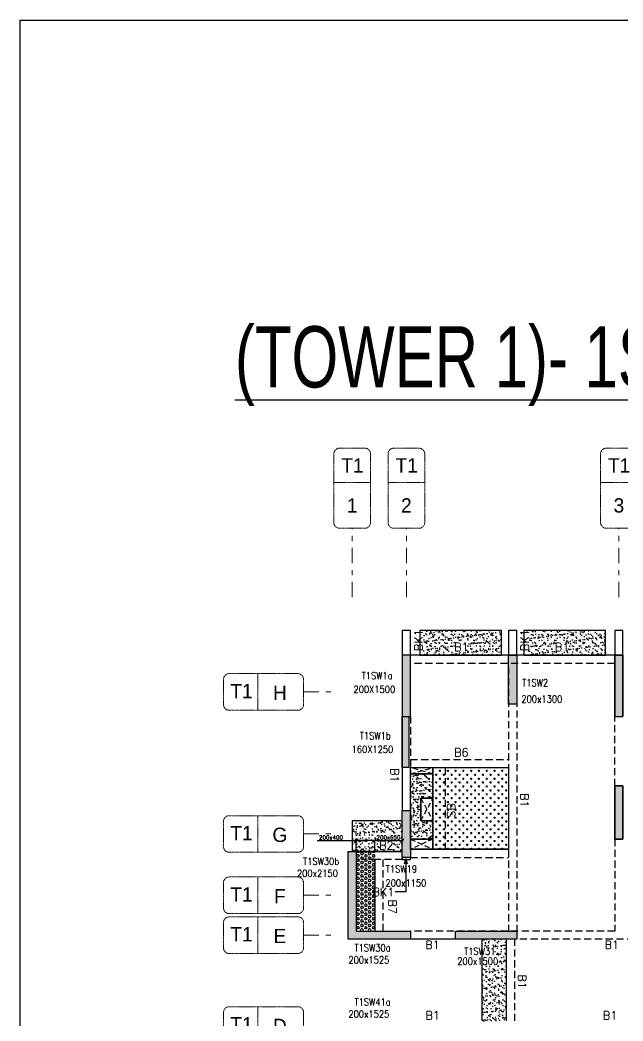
# Model space of a CAD drawing. Header units: millimetres. Extents: x 1078357 to 2594950, y -5122486 to -4636555.
# Drawn here: x 1220843 to 1235597, y -4661484 to -4636994 of the extents above; entities that cross this region are included whole.
import ezdxf
from ezdxf.enums import TextEntityAlignment as Align

# ---------------------------------------------------------------- set-up
doc = ezdxf.new("R2010")
doc.units = ezdxf.units.MM
doc.header["$PDMODE"] = 35
for name, pattern in [('CONTINOUS', [0]), ('DGN STYLE 7', [8.34, 3.75, -1.67, 1.25, -1.67]), ('HIDDEN', [0.375, 0.25, -0.125]), ('New Retail block$0$CONTINOUS', [0])]:
    doc.linetypes.add(name, pattern=pattern)
doc.layers.get('0').update_dxf_attribs({"lineweight": 0})
doc.layers.get('Defpoints').update_dxf_attribs({"lineweight": 0})
for name, color, linetype in [('B-200x325', 201, 'HIDDEN'), ('B-200x400', 44, 'HIDDEN'), ('DROP SLAB', 8, 'Continuous'), ('S TEXT', 7, 'Continuous'), ('S-BEAM', 3, 'HIDDEN'), ('S-BEAM NO.', 6, 'Continuous'), ('S-COLUMN', 1, 'Continuous'), ('S-CUTOUT', 8, 'HIDDEN'), ('S-SLAB-PROJECTION', 54, 'New Retail block$0$CONTINOUS'), ('SLAB FOLD', 8, 'Continuous')]:
    doc.layers.add(name, color=color, linetype=linetype)
for name, color, linetype, lineweight in [('Boundary', 40, 'Continuous', 30), ('COL. NO.', 30, 'Continuous', 25), ('COL. SIZE', 7, 'Continuous', 25), ('DIM', 9, 'Continuous', 25), ('GRID LINE', 8, 'Continuous', 0), ('GRID NO', 8, 'DGN STYLE 7', 13), ('HATCH', 8, 'Continuous', 30)]:
    doc.layers.add(name, color=color, linetype=linetype, lineweight=lineweight)
doc.styles.add('Roman', font='romans')
doc.styles.add('ROMANS', font='romans.shx', dxfattribs={"width": 0.85})
doc.styles.add('SANSSERIF', font='sas_____.pfb')
doc.styles.get("Standard").update_dxf_attribs({"font": 'Adani Regular.ttf', "height": 500})
doc.dimstyles.new('HARESH', dxfattribs={"dimtxt": 150, "dimasz": 75, "dimexe": 0, "dimexo": 0, "dimgap": 25, "dimtad": 1, "dimdec": 0, "dimdsep": 46, "dimtxsty": 'Roman', "dimblk": 'OBLIQUE', "dimcen": 225, "dimdle": 25, "dimclrd": 2, "dimclre": 2, "dimclrt": 7, "dimadec": 8, "dimazin": 1, "dimtfac": 1, "dimtdec": 0, "dimtmove": 0, "dimatfit": 0, "dimfxl": 1, "dimlwd": -1, "dimlwe": -1, "dimarcsym": 0})

# ---------------------------------------------------------------- blocks, each defined once
blk = doc.blocks.new('_Oblique')
at = {"color": 0, "linetype": 'ByBlock', "lineweight": -2}
blk.add_line((-0.5, -0.5), (0.5, 0.5), dxfattribs=at)
blk = doc.blocks.new('*D1099')
at = {"layer": 'Defpoints', "color": 0, "ltscale": 700, "transparency": 16777216}
for p in [(1229072, -4657068), (1229072, -4657334, 0), (1229522, -4657334, 0)]:
    blk.add_point(p, dxfattribs=at)
at = {"layer": 'DIM', "color": 2, "ltscale": 700, "transparency": 16777216}
for p, q in [((1228116, -4657068), (1229072, -4657068)), ((1229072, -4657068), (1228997, -4657068)), ((1229072, -4657334), (1229072, -4657068)), ((1229522, -4657068), (1229072, -4657068)), ((1229522, -4657068), (1229072, -4657068)), ((1229522, -4657334), (1229522, -4657068)), ((1229522, -4657068), (1229597, -4657068))]:
    blk.add_line(p, q, dxfattribs=at)
at = {"layer": 'DIM', "color": 2, "ltscale": 700, "transparency": 16777216, "xscale": 75, "yscale": 75, "zscale": 75}
blk.add_blockref('_Oblique', (1229072, -4657068), dxfattribs=at)
at = {"layer": 'DIM', "color": 2, "ltscale": 700, "transparency": 16777216, "xscale": 75, "yscale": 75, "zscale": 75, "rotation": 180}
blk.add_blockref('_Oblique', (1229522, -4657068), dxfattribs=at)
at = {"layer": 'DIM', "color": 7, "ltscale": 700, "transparency": 16777216, "insert": (1228452, -4656993), "char_height": 150, "attachment_point": 5, "style": 'Roman'}
blk.add_mtext('{\\H0.666667x;200x400}', dxfattribs=at)
blk = doc.blocks.new('*D1100')
at = {"layer": 'Defpoints', "color": 0, "ltscale": 700, "transparency": 16777216}
for p in [(1230197, -4657068), (1229522, -4657334), (1230197, -4657334, 0)]:
    blk.add_point(p, dxfattribs=at)
at = {"layer": 'DIM', "color": 2, "ltscale": 700, "transparency": 16777216}
for p, q in [((1229497, -4657068), (1230222, -4657068)), ((1229522, -4657334), (1229522, -4657068)), ((1230197, -4657334), (1230197, -4657068))]:
    blk.add_line(p, q, dxfattribs=at)
at = {"layer": 'DIM', "color": 2, "ltscale": 700, "transparency": 16777216, "xscale": 75, "yscale": 75, "zscale": 75, "rotation": 180}
blk.add_blockref('_Oblique', (1229522, -4657068), dxfattribs=at)
at = {"layer": 'DIM', "color": 2, "ltscale": 700, "transparency": 16777216, "xscale": 75, "yscale": 75, "zscale": 75}
blk.add_blockref('_Oblique', (1230197, -4657068), dxfattribs=at)
at = {"layer": 'DIM', "color": 7, "ltscale": 700, "transparency": 16777216, "insert": (1229859, -4656993), "char_height": 150, "attachment_point": 5, "style": 'Roman'}
blk.add_mtext('{\\H0.666667x;200x650}', dxfattribs=at)
blk = doc.blocks.new('Tower grid nomenclature-ex')
at = {"layer": 'GRID NO'}
blk.add_lwpolyline([(-1250, -600), (1750, -600, 0.414214), (2000, -350), (2000, 750, 0.414214), (1750, 1000), (-1250, 1000, 0.414214), (-1500, 750), (-1500, -350, 0.414214)], format="xyb", close=True, dxfattribs=at)
blk.add_lwpolyline([(0, 1000), (0, -600)], dxfattribs=at)
at = {"layer": 'GRID NO', "flags": 8}
for p in [(-1235, 400), (1788, 400)]:
    blk.add_attdef('GRID', text='', height=625, dxfattribs=at).set_placement(p, align=Align.MIDDLE_CENTER)

msp = doc.modelspace()

# ---------------------------------------------------------------- hatches: boundary and pattern name
at = {"layer": 'DROP SLAB'}
h = msp.add_hatch(dxfattribs=at)
h.set_pattern_fill('CROSS', color=8, scale=15, angle=180)
h.set_pattern_definition([(180, (1190661.21, -4432386.71), (-95.25, -95.25), [47.625, -142.875]), (270, (1190637.4, -4432362.9), (95.25, -95.25), [47.625, -142.875])])
h.paths.add_polyline_path([(1230946.6, -4655284.5), (1232796.6, -4655284.6), (1232796.6, -4657284.4), (1230946.6, -4657284.3)])
at = {"layer": 'HATCH'}
h = msp.add_hatch(dxfattribs=at)
h.set_pattern_fill('AR-SAND', color=8, scale=3, angle=179.97015)
h.set_pattern_definition([(37.4701541, (-1596986.65, 9335035.87), (-4.7236114, 146.8264517), [0, -115.824, 0, -129.54, 0, -123.825]), (7.4701541, (-1596986.65, 9335035.87), (134.9689868, 214.9772528), [0, -62.484, 0, -104.394, 0, -40.005]), (327.4701541, (-1597080.38, 9335035.92), (237.2979035, 0.3075449), [0, -38.1, 0, -137.16, 0, -179.07]), (317.4701541, (-1597080.38, 9335035.92), (229.1017424, 66.759465), [0, -19.05, 0, -89.916, 0, -102.87])])
h.paths.add_polyline_path([(1232621.9, -4651934.4), (1230621.9, -4651934.4), (1230621.9, -4652534.4), (1232621.9, -4652534.4)])
h = msp.add_hatch(dxfattribs=at)
h.set_pattern_fill('AR-SAND', color=8, scale=3, angle=179.97015)
h.set_pattern_definition([(37.4701541, (-1599536.65, 9335035.87), (-4.7236114, 146.8264517), [0, -115.824, 0, -129.54, 0, -123.825]), (7.4701541, (-1599536.65, 9335035.87), (134.9689868, 214.9772528), [0, -62.484, 0, -104.394, 0, -40.005]), (327.4701541, (-1599630.38, 9335035.92), (237.2979035, 0.3075449), [0, -38.1, 0, -137.16, 0, -179.07]), (317.4701541, (-1599630.38, 9335035.92), (229.1017424, 66.759465), [0, -19.05, 0, -89.916, 0, -102.87])])
h.paths.add_polyline_path([(1235171.9, -4651934.4), (1233171.9, -4651934.4), (1233171.9, -4652534.4), (1235171.9, -4652534.4)])
h = msp.add_hatch(dxfattribs=at)
h.set_pattern_fill('AR-SAND', color=8, scale=3, angle=179.97015)
h.set_pattern_definition([(37.47015413, (-3791436.41, 18703074.26), (-4.72361136, 146.8264517), [0, -115.824, 0, -129.54, 0, -123.825]), (7.4701541, (-3791436.4, 18703074.26), (134.9689868, 214.9772528), [0, -62.484, 0, -104.394, 0, -40.005]), (327.4701541, (-3791530.13, 18703074.31), (237.2979035, 0.3075449), [0, -38.1, 0, -137.16, 0, -179.07]), (317.4701541, (-3791530.13, 18703074.3), (229.1017424, 66.759465), [0, -19.05, 0, -89.916, 0, -102.87])])
h.paths.add_polyline_path([(1230396.6, -4655434.4), (1230946.6, -4655434.4), (1230946.6, -4656034.4), (1230646.6, -4656034.4), (1230646.6, -4656584.4), (1230946.6, -4656584.3), (1230946.6, -4657034.4), (1230396.6, -4657034.4)])
h = msp.add_hatch(dxfattribs=at)
h.set_pattern_fill('AR-SAND', color=8, scale=3, angle=179.97015)
h.set_pattern_definition([(37.4701541, (-2694211.37, 14019055.06), (-4.72361136, 146.8264517), [0, -115.824, 0, -129.54, 0, -123.825]), (7.4701541, (-2694211.37, 14019055.06), (134.9689868, 214.9772528), [0, -62.484, 0, -104.394, 0, -40.005]), (327.4701541, (-2694305.1, 14019055.11), (237.2979035, 0.3075449), [0, -38.1, 0, -137.16, 0, -179.07]), (317.4701541, (-2694305.1, 14019055.1), (229.1017424, 66.759465), [0, -19.05, 0, -89.916, 0, -102.87])])
h.paths.add_polyline_path([(1230196.9, -4656584.3), (1228971.6, -4656584.3), (1228971.6, -4657334.3), (1230196.9, -4657334.3)])
at = {"layer": 'HATCH', "ltscale": 1000}
h = msp.add_hatch(dxfattribs=at)
h.set_pattern_fill('HEX', color=8, scale=10, angle=180)
h.set_pattern_definition([(180, (2330121.456, -9154548.545), (-7e-15, -54.99261315), [31.75, -63.5]), (300, (2330121.456, -9154548.545), (47.625, 27.4963066), [31.75, -63.5]), (240, (2330089.706, -9154548.545), (47.625, -27.4963066), [31.75, -63.5])])
h.paths.add_polyline_path([(1229521.8, -4659273.7), (1229071.7, -4659273.7), (1229071.7, -4657334.4), (1229521.8, -4657334.4)])
at = {"layer": 'HATCH'}
h = msp.add_hatch(dxfattribs=at)
h.set_pattern_fill('AR-SAND', color=8, scale=3, angle=179.97015)
h.set_pattern_definition([(37.4701541, (-2684936.36, 14021804.97), (-4.72361136, 146.8264517), [0, -115.824, 0, -129.54, 0, -123.825]), (7.4701541, (-2684936.36, 14021804.97), (134.9689868, 214.9772528), [0, -62.484, 0, -104.394, 0, -40.005]), (327.4701541, (-2685030.08, 14021805.02), (237.2979035, 0.3075449), [0, -38.1, 0, -137.16, 0, -179.07]), (317.4701541, (-2685030.08, 14021805.02), (229.1017424, 66.759465), [0, -19.05, 0, -89.916, 0, -102.87])])
h.paths.add_polyline_path([(1232746.9, -4659484.5), (1232146.9, -4659484.5), (1232146.9, -4661484.5), (1232746.9, -4661484.5)])
at = {"layer": 'S-COLUMN', "lineweight": 25, "extrusion": (1.00316e-06, 1.91639e-11, 1)}
h = msp.add_hatch(color=1, dxfattribs=at)
h.dxf.hatch_style = 1
h.paths.add_polyline_path([(1230396.7, -4652534.4), (1230196.7, -4652534.4), (1230196.7, -4654034.4), (1230396.7, -4654034.4)])
at = {"layer": 'S-COLUMN', "lineweight": 25}
h = msp.add_hatch(color=1, dxfattribs=at)
h.dxf.hatch_style = 1
h.paths.add_polyline_path([(1232796.7, -4653734.4), (1232996.7, -4653734.4), (1232996.7, -4652534.4), (1232796.7, -4652534.4)])
at = {"layer": 'S-COLUMN', "lineweight": 25, "extrusion": (1.00316e-06, 1.91639e-11, 1)}
h = msp.add_hatch(color=1, dxfattribs=at)
h.dxf.hatch_style = 1
h.paths.add_polyline_path([(1235596.7, -4652534.4), (1235396.7, -4652534.4), (1235396.7, -4654034.4), (1235596.7, -4654034.4)])
at = {"layer": 'S-COLUMN', "lineweight": 25, "extrusion": (1.00316e-06, -2.11765e-11, 1)}
h = msp.add_hatch(color=1, dxfattribs=at)
h.dxf.hatch_style = 1
h.paths.add_polyline_path([(1230356.7, -4655284.6), (1230196.7, -4655284.6), (1230196.7, -4654034.4), (1230356.7, -4654034.4)])
at = {"layer": 'S-COLUMN', "lineweight": 25, "extrusion": (-1.00316e-06, 2.11765e-11, 1)}
h = msp.add_hatch(color=1, dxfattribs=at)
h.dxf.hatch_style = 1
h.paths.add_polyline_path([(1235396.7, -4657034.4), (1235596.7, -4657034.4), (1235596.7, -4655734.4), (1235396.7, -4655734.4)])
at = {"layer": 'S-COLUMN', "lineweight": 25, "extrusion": (1.00316e-06, 1.91639e-11, 1)}
h = msp.add_hatch(color=1, dxfattribs=at)
h.dxf.hatch_style = 1
h.paths.add_polyline_path([(1235596.7, -4657034.4), (1235396.7, -4657034.4), (1235396.7, -4655734.4), (1235596.7, -4655734.4)])
h = msp.add_hatch(color=1, dxfattribs=at)
h.dxf.hatch_style = 1
h.paths.add_polyline_path([(1230396.7, -4657484.4), (1230196.7, -4657484.4), (1230196.7, -4656334.4), (1230396.7, -4656334.4)])
h = msp.add_hatch(color=1, dxfattribs=at)
h.dxf.hatch_style = 1
h.paths.add_polyline_path([(1229071.7, -4659284.4), (1230396.7, -4659284.4), (1230396.7, -4659484.4), (1228871.7, -4659484.4), (1228871.7, -4657334.4), (1229071.7, -4657334.4)])
at = {"layer": 'S-COLUMN', "lineweight": 25}
h = msp.add_hatch(color=1, dxfattribs=at)
h.dxf.hatch_style = 1
h.paths.add_polyline_path([(1231496.7, -4659284.4), (1232996.7, -4659284.4), (1232996.7, -4659484.4), (1231496.7, -4659484.4)])

# ---------------------------------------------------------------- linework, layer by layer
at = {"layer": 'B-200x400', "linetype": 'ByBlock', "ltscale": 500}
msp.add_line((1229521.8, -4657334.4, 0), (1229071.8, -4657334.4, 0), dxfattribs=at)
at = {"layer": 'B-200x400', "linetype": 'HIDDEN', "ltscale": 500}
msp.add_line((1229521.8, -4657534.4, 0), (1229071.8, -4657534.4, 0), dxfattribs=at)
at = {"layer": 'Boundary', "ltscale": 700, "elevation": 0}
msp.add_lwpolyline([(1220842.9, -4636994.1), (1327544.7, -4636994.1), (1327544.7, -4684348.8), (1220842.9, -4684348.8)], close=True, dxfattribs=at)
at = {"layer": 'DROP SLAB', "color": 3, "linetype": 'CONTINOUS', "ltscale": 500, "elevation": 0}
for points in [[(1230396.6, -4655284.6), (1230946.6, -4655284.6), (1230946.6, -4655434.4), (1230396.6, -4655434.4)], [(1230646.6, -4656034.4), (1230946.6, -4656034.4), (1230946.6, -4656584.3), (1230646.6, -4656584.3)], [(1230396.8, -4657034.4), (1230946.6, -4657034.4), (1230946.6, -4657284.3), (1230396.8, -4657284.3)]]:
    msp.add_lwpolyline(points, close=True, dxfattribs=at)
msp.add_lwpolyline([(1232796.6, -4655325.9), (1232796.6, -4657284.4), (1230946.6, -4657284.4), (1230946.6, -4655284.6), (1232796.6, -4655284.6)], dxfattribs=at)
at = {"layer": 'GRID LINE', "linetype": 'DGN STYLE 7', "ltscale": 100, "elevation": 0}
for points in [[(1228971.7, -4651118.7), (1228971.7, -4649429.8)], [(1230296.7, -4651118.7), (1230296.7, -4649429.8)], [(1235496.7, -4651118.7), (1235496.7, -4649429.8)], [(1227781.5, -4653434.3), (1228588.5, -4653434.3)], [(1227781.5, -4656909.3), (1228588.5, -4656909.3)], [(1227781.5, -4658409.3), (1228588.5, -4658409.3)], [(1227781.5, -4659384.3), (1228588.5, -4659384.3)]]:
    msp.add_lwpolyline(points, dxfattribs=at)
at = {"layer": 'S-BEAM', "linetype": 'CONTINOUS', "ltscale": 700}
for p, q in [((1230396.6, -4651934.4, 0), (1230196.6, -4651934.4, 0)), ((1230196.6, -4651934.4, 0), (1230196.6, -4652534.4, 0)), ((1230396.6, -4652534.4, 0), (1230396.6, -4651934.4, 0)), ((1232996.6, -4651934.4, 0), (1232796.6, -4651934.4, 0)), ((1232796.6, -4651934.4, 0), (1232796.6, -4652534.4, 0)), ((1232996.6, -4652534.4, 0), (1232996.6, -4651934.4, 0)), ((1235596.6, -4651934.4, 0), (1235396.6, -4651934.4, 0)), ((1235396.6, -4651934.4, 0), (1235396.6, -4652534.4, 0)), ((1235596.6, -4652534.4, 0), (1235596.6, -4651934.4, 0)), ((1235396.9, -4652534.4, 0), (1230396.9, -4652534.4, 0)), ((1230196.9, -4654034.3, 0), (1230196.9, -4656334.3, 0)), ((1228871.9, -4657384.3, 0), (1228871.9, -4657334.3, 0)), ((1230196.6, -4657334.4, 0), (1229521.8, -4657334.4, 0)), ((1230196.6, -4657484.4, 0), (1230196.6, -4657534.4, 0)), ((1232746.9, -4659484.3, 0), (1230396.9, -4659484.3, 0)), ((1232746.9, -4661484.3, 0), (1232746.9, -4659484.3, 0))]:
    msp.add_line(p, q, dxfattribs=at)
at = {"layer": 'S-BEAM', "linetype": 'HIDDEN', "ltscale": 700}
for p, q in [((1235396.9, -4652734.4, 0), (1230396.9, -4652734.4, 0)), ((1232796.9, -4652834.4, 0), (1232796.9, -4659284.3, 0)), ((1232996.9, -4652834.4, 0), (1232996.9, -4659284.3, 0)), ((1230396.9, -4654034.3, 0), (1230396.9, -4656334.3, 0)), ((1235396.9, -4655734.3, 0), (1235396.9, -4654034.3, 0)), ((1230946.5, -4655284.8, 0), (1230946.5, -4657284.6, 0)), ((1231246.5, -4655284.8, 0), (1231246.5, -4657284.6, 0)), ((1235396.9, -4657034.4, 0), (1235396.9, -4659284.3, 0)), ((1230196.6, -4657534.4, 0), (1229521.8, -4657534.4, 0)), ((1235396.9, -4659284.3, 0), (1230396.9, -4659284.3, 0)), ((1232946.9, -4661484.3, 0), (1232946.9, -4659484.3, 0)), ((1240596.9, -4659484.3, 0), (1233046.9, -4659484.3, 0))]:
    msp.add_line(p, q, dxfattribs=at)
at = {"layer": 'S-BEAM', "ltscale": 700}
for p, q in [((1230396.6, -4655084.6, 0), (1232796.6, -4655084.6, 0)), ((1230196.6, -4656334.4, 0), (1230197.3, -4656334.4, 0)), ((1230196.6, -4656534.4, 0), (1230196.6, -4656534.4, 0)), ((1230196.9, -4656334.4, 0), (1230197.6, -4656334.4, 0)), ((1230196.9, -4656534.4, 0), (1230196.9, -4656534.4, 0)), ((1229721.8, -4657534.4, 0), (1229721.8, -4659284.4, 0)), ((1230396.8, -4657484.4, 0), (1232796.6, -4657484.4, 0))]:
    msp.add_line(p, q, dxfattribs=at)
at = {"layer": 'S-BEAM', "linetype": 'Continuous', "ltscale": 700}
for p, q in [((1230396.6, -4655284.6, 0), (1232796.6, -4655284.6, 0)), ((1232796.6, -4655284.6, 0), (1232796.6, -4657284.4, 0)), ((1230396.8, -4657284.4, 0), (1232796.6, -4657284.4, 0)), ((1229521.8, -4657534.4, 0), (1229521.8, -4659273.7, 0))]:
    msp.add_line(p, q, dxfattribs=at)
at = {"layer": 'S-BEAM', "linetype": 'Continuous', "ltscale": 700, "elevation": 0}
msp.add_lwpolyline([(1230396.9, -4657484.4), (1230196.9, -4657484.4), (1230196.9, -4657534.6), (1230396.9, -4657534.6)], close=True, dxfattribs=at)
at = {"layer": 'S-COLUMN', "color": 1, "lineweight": 25, "extrusion": (1.00316e-06, 1.91639e-11, 1), "elevation": 1.2}
for points in [[(1230396.7, -4652534.4), (1230196.7, -4652534.4), (1230196.7, -4654034.4), (1230396.7, -4654034.4)], [(1235596.7, -4652534.4), (1235396.7, -4652534.4), (1235396.7, -4654034.4), (1235596.7, -4654034.4)], [(1235596.7, -4657034.4), (1235396.7, -4657034.4), (1235396.7, -4655734.4), (1235596.7, -4655734.4)], [(1230396.7, -4657484.4), (1230196.7, -4657484.4), (1230196.7, -4656334.4), (1230396.7, -4656334.4)]]:
    msp.add_lwpolyline(points, close=True, dxfattribs=at)
at = {"layer": 'S-COLUMN', "color": 1, "lineweight": 25, "elevation": 0}
for points in [[(1232796.7, -4652534.4), (1232996.7, -4652534.4), (1232996.7, -4653734.4), (1232796.7, -4653734.4)], [(1231496.7, -4659284.4), (1232996.7, -4659284.4), (1232996.7, -4659484.4), (1231496.7, -4659484.4)]]:
    msp.add_lwpolyline(points, close=True, dxfattribs=at)
at = {"layer": 'S-COLUMN', "color": 1, "lineweight": 25, "extrusion": (-1.00316e-06, 2.11765e-11, 1), "elevation": -1.2}
msp.add_lwpolyline([(1235396.7, -4654034.4), (1235396.7, -4652534.4), (1235596.7, -4652534.4), (1235596.7, -4654034.4)], dxfattribs=at)
at = {"layer": 'S-COLUMN', "color": 1, "lineweight": 25, "extrusion": (1.00316e-06, -2.11765e-11, 1), "elevation": 1.2}
msp.add_lwpolyline([(1230356.7, -4655284.6), (1230196.7, -4655284.6), (1230196.7, -4654034.4), (1230356.7, -4654034.4)], close=True, dxfattribs=at)
at = {"layer": 'S-COLUMN', "color": 1, "lineweight": 25, "extrusion": (-1.00316e-06, 2.11765e-11, 1), "elevation": -1.2}
msp.add_lwpolyline([(1235396.7, -4657034.4), (1235596.7, -4657034.4), (1235596.7, -4655734.4), (1235396.7, -4655734.4)], close=True, dxfattribs=at)
at = {"layer": 'S-COLUMN', "color": 1, "lineweight": 25, "extrusion": (1.00316e-06, 1.91639e-11, 1), "elevation": 1.2}
msp.add_lwpolyline([(1229071.7, -4659284.4), (1230396.7, -4659284.4), (1230396.7, -4659484.4), (1228871.7, -4659484.4), (1228871.7, -4657334.4), (1229071.7, -4657334.4), (1229071.7, -4659284.4)], dxfattribs=at)
at = {"layer": 'S-CUTOUT', "ltscale": 500}
for p, q in [((1230396.6, -4655434.4, 0), (1230946.6, -4655284.6, 0)), ((1230946.6, -4655434.4, 0), (1230397.4, -4655284.6, 0)), ((1230646.6, -4656034.4, 0), (1230946.6, -4656584.4, 0)), ((1230646.6, -4656584.4, 0), (1230946.6, -4656034.4, 0)), ((1230396.6, -4657034.4, 0), (1230946.6, -4657284.4, 0)), ((1230946.6, -4657034.4, 0), (1230396.8, -4657284.4, 0))]:
    msp.add_line(p, q, dxfattribs=at)
at = {"layer": 'S-SLAB-PROJECTION'}
msp.add_line((1232146.9, -4659484.4, 0), (1232146.9, -4661484.4, 0), dxfattribs=at)
at = {"layer": 'S-SLAB-PROJECTION', "elevation": 0}
for points in [[(1232621.9, -4651934.4), (1230621.9, -4651934.4), (1230621.9, -4652534.4), (1232621.9, -4652534.4)], [(1235171.9, -4651934.4), (1233171.9, -4651934.4), (1233171.9, -4652534.4), (1235171.9, -4652534.4)], [(1230196.6, -4656584.3), (1228971.6, -4656584.3), (1228971.6, -4657334.3), (1230196.6, -4657334.4)]]:
    msp.add_lwpolyline(points, close=True, dxfattribs=at)
at = {"layer": 'SLAB FOLD', "color": 8, "ltscale": 1000, "elevation": 0}
msp.add_lwpolyline([(1230396.6, -4655434.4), (1230946.6, -4655434.4), (1230946.6, -4656034.4), (1230646.6, -4656034.4), (1230646.6, -4656584.4), (1230946.6, -4656584.3), (1230946.6, -4657034.4), (1230396.6, -4657034.4), (1230396.6, -4655434.4)], dxfattribs=at)

# ---------------------------------------------------------------- block references
at = {"layer": 'GRID NO'}
ref = msp.add_blockref('Tower grid nomenclature-ex', (1228859.7, -4648309.8, 0), dxfattribs=dict(at, xscale=0.56, yscale=0.56, zscale=0.56, rotation=270))
ref.add_attrib('GRID', '1', dxfattribs={"height": 350}).set_placement((1228971.7, -4648869.8, 0), align=Align.MIDDLE_CENTER)
ref.add_attrib('GRID', 'T1', dxfattribs={"height": 350}).set_placement((1228977.5, -4647889.8, 0), align=Align.MIDDLE_CENTER)
ref = msp.add_blockref('Tower grid nomenclature-ex', (1230184.7, -4648309.8, 0), dxfattribs=dict(at, xscale=0.56, yscale=0.56, zscale=0.56, rotation=270))
ref.add_attrib('GRID', '2', dxfattribs={"height": 350}).set_placement((1230296.7, -4648869.8, 0), align=Align.MIDDLE_CENTER)
ref.add_attrib('GRID', 'T1', dxfattribs={"height": 350}).set_placement((1230302.5, -4647889.8, 0), align=Align.MIDDLE_CENTER)
ref = msp.add_blockref('Tower grid nomenclature-ex', (1235384.7, -4648309.8, 0), dxfattribs=dict(at, xscale=0.56, yscale=0.56, zscale=0.56, rotation=270))
ref.add_attrib('GRID', '3', dxfattribs={"height": 350}).set_placement((1235496.7, -4648869.8, 0), align=Align.MIDDLE_CENTER)
ref.add_attrib('GRID', 'T1', dxfattribs={"height": 350}).set_placement((1235502.5, -4647889.8, 0), align=Align.MIDDLE_CENTER)
ref = msp.add_blockref('Tower grid nomenclature-ex', (1226661.5, -4653546.3, 0), dxfattribs=dict(at, xscale=0.56, yscale=0.56, zscale=0.56))
ref.add_attrib('GRID', 'H', dxfattribs={"height": 350}).set_placement((1227201, -4653454.8, 0), align=Align.MIDDLE_CENTER)
ref.add_attrib('GRID', 'T1', dxfattribs={"height": 350}).set_placement((1226262, -4653413.8, 0), align=Align.MIDDLE_CENTER)
ref = msp.add_blockref('Tower grid nomenclature-ex', (1226661.5, -4657021.3, 0), dxfattribs=dict(at, xscale=0.56, yscale=0.56, zscale=0.56))
ref.add_attrib('GRID', 'G', dxfattribs={"height": 350}).set_placement((1227201, -4656929.8, 0), align=Align.MIDDLE_CENTER)
ref.add_attrib('GRID', 'T1', dxfattribs={"height": 350}).set_placement((1226262, -4656888.8, 0), align=Align.MIDDLE_CENTER)
ref = msp.add_blockref('Tower grid nomenclature-ex', (1226661.5, -4658521.3, 0), dxfattribs=dict(at, xscale=0.56, yscale=0.56, zscale=0.56))
ref.add_attrib('GRID', 'F', dxfattribs={"height": 350}).set_placement((1227201, -4658429.8, 0), align=Align.MIDDLE_CENTER)
ref.add_attrib('GRID', 'T1', dxfattribs={"height": 350}).set_placement((1226262, -4658388.8, 0), align=Align.MIDDLE_CENTER)
ref = msp.add_blockref('Tower grid nomenclature-ex', (1226661.5, -4659496.3, 0), dxfattribs=dict(at, xscale=0.56, yscale=0.56, zscale=0.56))
ref.add_attrib('GRID', 'E', dxfattribs={"height": 350}).set_placement((1227201, -4659404.8, 0), align=Align.MIDDLE_CENTER)
ref.add_attrib('GRID', 'T1', dxfattribs={"height": 350}).set_placement((1226262, -4659363.8, 0), align=Align.MIDDLE_CENTER)
ref = msp.add_blockref('Tower grid nomenclature-ex', (1226661.5, -4661696.3, 0), dxfattribs=dict(at, xscale=0.56, yscale=0.56, zscale=0.56))
ref.add_attrib('GRID', 'D', dxfattribs={"height": 350}).set_placement((1227201, -4661604.8, 0), align=Align.MIDDLE_CENTER)
ref.add_attrib('GRID', 'T1', dxfattribs={"height": 350}).set_placement((1226262, -4661563.8, 0), align=Align.MIDDLE_CENTER)

# ---------------------------------------------------------------- texts
at = {"layer": 'B-200x325', "linetype": 'Continuous', "ltscale": 700, "style": 'ROMANS'}
msp.add_text('B6', height=200, rotation=359.99906, dxfattribs=at).set_placement((1231466.1, -4655012.5, -2.7))
at = {"layer": 'COL. NO.', "linetype": 'Continuous', "style": 'ROMANS', "width": 0.85}
for s, p in [('T1SW1a', (1229201.6, -4653125, -320.4)), ('T1SW2', (1233128.3, -4653296.6, -320.4)), ('T1SW1b', (1229155.7, -4654593.6, -320.4)), ('T1SW30b', (1227767.9, -4657665.7, -320.4)), ('T1SW19', (1229791.6, -4657852.5, -320.4)), ('T1SW30a', (1229025.9, -4659781.3, -320.4)), ('T1SW31', (1231710.7, -4659869, -320.4)), ('T1SW41a', (1229025.9, -4661105.8, -320.4))]:
    msp.add_text(s, height=175, dxfattribs=at).set_placement(p)
at = {"layer": 'COL. SIZE', "linetype": 'Continuous', "style": 'ROMANS', "width": 0.85}
for s, p in [('200X1500', (1229002.5, -4653458.4, -320.4)), ('200x1300', (1233111.3, -4653696.7, -320.4)), ('160X1250', (1228956.6, -4654927.1, -320.4)), ('200x2150', (1227620.2, -4657961.4, -320.4)), ('200x1150', (1229783.9, -4658196.3, -320.4)), ('200x1525', (1228878.2, -4660077.1, -320.4)), ('200x1500', (1231542.1, -4660109.7, -320.4)), ('200x1525', (1228878.2, -4661401.5, -320.4))]:
    msp.add_text(s, height=175, dxfattribs=at).set_placement(p)
at = {"layer": 'S TEXT', "color": 1, "extrusion": (-1.33677e-08, 3.74197e-09, 1), "style": 'SANSSERIF', "width": 0.7}
msp.add_text('%%U(TOWER 1)- 1ST & 2ND  FLOOR ROOF SLAB', height=1500, dxfattribs=at).set_placement((1226102.5, -4645985, 0.2))
at = {"layer": 'S-BEAM NO.', "linetype": 'CONTINOUS', "ltscale": 700, "style": 'ROMANS'}
for p in [(1230692.2, -4652434, 50), (1233292.2, -4652434, 50)]:
    msp.add_text('BK1', height=200, rotation=90, dxfattribs=at).set_placement(p)
at = {"layer": 'S-BEAM NO.', "linetype": 'HIDDEN', "ltscale": 500, "style": 'ROMANS'}
for rotation, p in [(359.99906, (1231466.1, -4652434, -2.7)), (359.99906, (1233931.3, -4652434, -2.7)), (269.99906, (1229910.8, -4655296.5, -2.7)), (269.99906, (1233087.3, -4655909.3, -2.7)), (359.99906, (1230759.1, -4659721.5, -2.7)), (359.99906, (1235147.9, -4659721.5, -2.7)), (269.99906, (1233030.8, -4660343.9, -2.7)), (0.00094, (1230764.4, -4661447.1, -2.7)), (0.00094, (1235106.1, -4661447.1, -2.7))]:
    msp.add_text('B1', height=200, rotation=rotation, dxfattribs=at).set_placement(p)
at = {"layer": 'S-BEAM NO.', "linetype": 'Continuous', "ltscale": 700, "style": 'ROMANS'}
for s, rotation, p in [('SB', 90.00094, (1231491.2, -4656508.9, -2.7)), ('BK1', 0.00094, (1229468, -4658428.3, -2.7)), ('B7', 269.99906, (1229856.6, -4658514, -2.7))]:
    msp.add_text(s, height=200, rotation=rotation, dxfattribs=at).set_placement(p)
at = {"layer": 'S-BEAM NO.', "linetype": 'Continuous', "ltscale": 500, "style": 'ROMANS'}
msp.add_text('B2', height=200, dxfattribs=at).set_placement((1229632.3, -4657287.3, -2.7))

# ---------------------------------------------------------------- dimensions: what is measured, and where the dimension line sits
at = {"layer": 'DIM', "ltscale": 700}
dim = msp.add_linear_dim(base=(1229071.8, -4657068.3, 0), p1=(1229521.8, -4657334.4, 0), p2=(1229071.8, -4657334.4, 0), text='{\\H0.666667x;200x400}', dimstyle='HARESH', override={"dimtxsty": 'Roman', "dimtmove": 1}, dxfattribs=at)
dim.commit()
dim.dimension.update_dxf_attribs({"geometry": '*D1099', "text_midpoint": (1228452.4, -4657090, 0), "dimtype": 160})
dim = msp.add_linear_dim(base=(1230196.8, -4657068.3, 0), p1=(1229521.8, -4657334.4, 0), p2=(1230196.8, -4657334.4, 0), text='{\\H0.666667x;200x650}', dimstyle='HARESH', override={"dimtxsty": 'Roman', "dimtmove": 1}, dxfattribs=at)
dim.commit()
dim.dimension.update_dxf_attribs({"geometry": '*D1100', "text_midpoint": (1229859.3, -4656993.3, 0)})

# ---------------------------------------------------------------- leaders
at = {"layer": 'S-BEAM NO.', "linetype": 'Continuous', "ltscale": 700}
msp.add_leader([(1230280.4, -4657514.7, 0), (1230280.4, -4658326.1, 0), (1230021.6, -4658326.1, 0)], dimstyle='HARESH', override={"dimasz": 125, "dimgap": 25, "dimtad": 0, "dimldrblk": 'Open30'}, dxfattribs=at)

doc.saveas('drawing.dxf')
